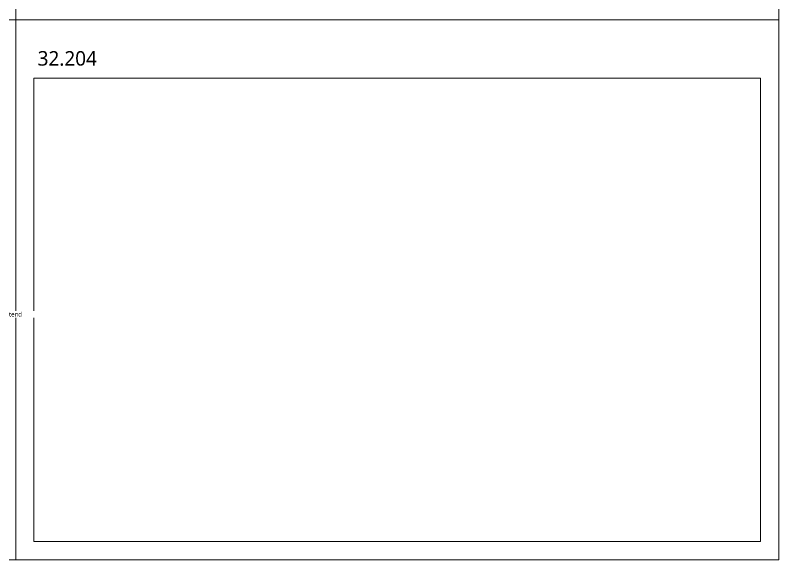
# Model space of a CAD drawing. Header units: millimetres. Extents: x -15087 to -10887, y 4459 to 7429.
# Drawn here: x -12988 to -10887, y 4459 to 5956 of the extents above; entities that cross this region are included whole.
import ezdxf

# ---------------------------------------------------------------- set-up
doc = ezdxf.new("R2010")
doc.units = ezdxf.units.MM
for name, color, linetype, lineweight in [('A-ANNO-IDEN', 131, 'Continuous', 18), ('A-DETL', 90, 'Continuous', 13), ('G-ANNO-TEXT', 231, 'Continuous', 13)]:
    doc.layers.add(name, color=color, linetype=linetype, lineweight=lineweight)
doc.styles.add('Segoe UI_2', font='segoeui.ttf', dxfattribs={"height": 40})
doc.styles.add('Segoe UI_3', font='segoeui.ttf', dxfattribs={"height": 12.5})

msp = doc.modelspace()

# ---------------------------------------------------------------- linework, layer by layer
at = {"layer": 'A-DETL', "lineweight": 18}
for p, q in [((-12987.1, 7428.6), (-12987.1, 4458.6)), ((-10887.1, 7428.6), (-10887.1, 4458.6)), ((-15087.1, 5943.6), (-10887.1, 5943.6)), ((-12937.1, 4508.6), (-12937.1, 5783.6)), ((-12937.1, 5783.6), (-10937.1, 5783.6)), ((-10937.1, 5783.6), (-10937.1, 4508.6)), ((-12937.1, 4508.6), (-10937.1, 4508.6)), ((-15087.1, 4458.6), (-10887.1, 4458.6))]:
    msp.add_line(p, q, dxfattribs=at)

# ---------------------------------------------------------------- texts
at = {"layer": 'G-ANNO-TEXT', "color": 7, "insert": (-12926.8, 5857.9), "char_height": 40, "width": 201.624, "attachment_point": 1, "style": 'Segoe UI_2'}
msp.add_mtext('32.204', dxfattribs=at)

# ---------------------------------------------------------------- next in the draw order: texts
at = {"layer": 'A-ANNO-IDEN', "lineweight": 13, "insert": (-13209.7, 5140.2), "char_height": 12.5, "width": 286.603, "attachment_point": 1, "style": 'Segoe UI_3', "bg_fill": 3, "box_fill_scale": 1.25, "bg_fill_color": 9, "bg_fill_true_color": 13158600, "bg_fill_transparency": 0}
msp.add_mtext('kierdichting, muur- omvattend', dxfattribs=at)

doc.saveas('drawing.dxf')
